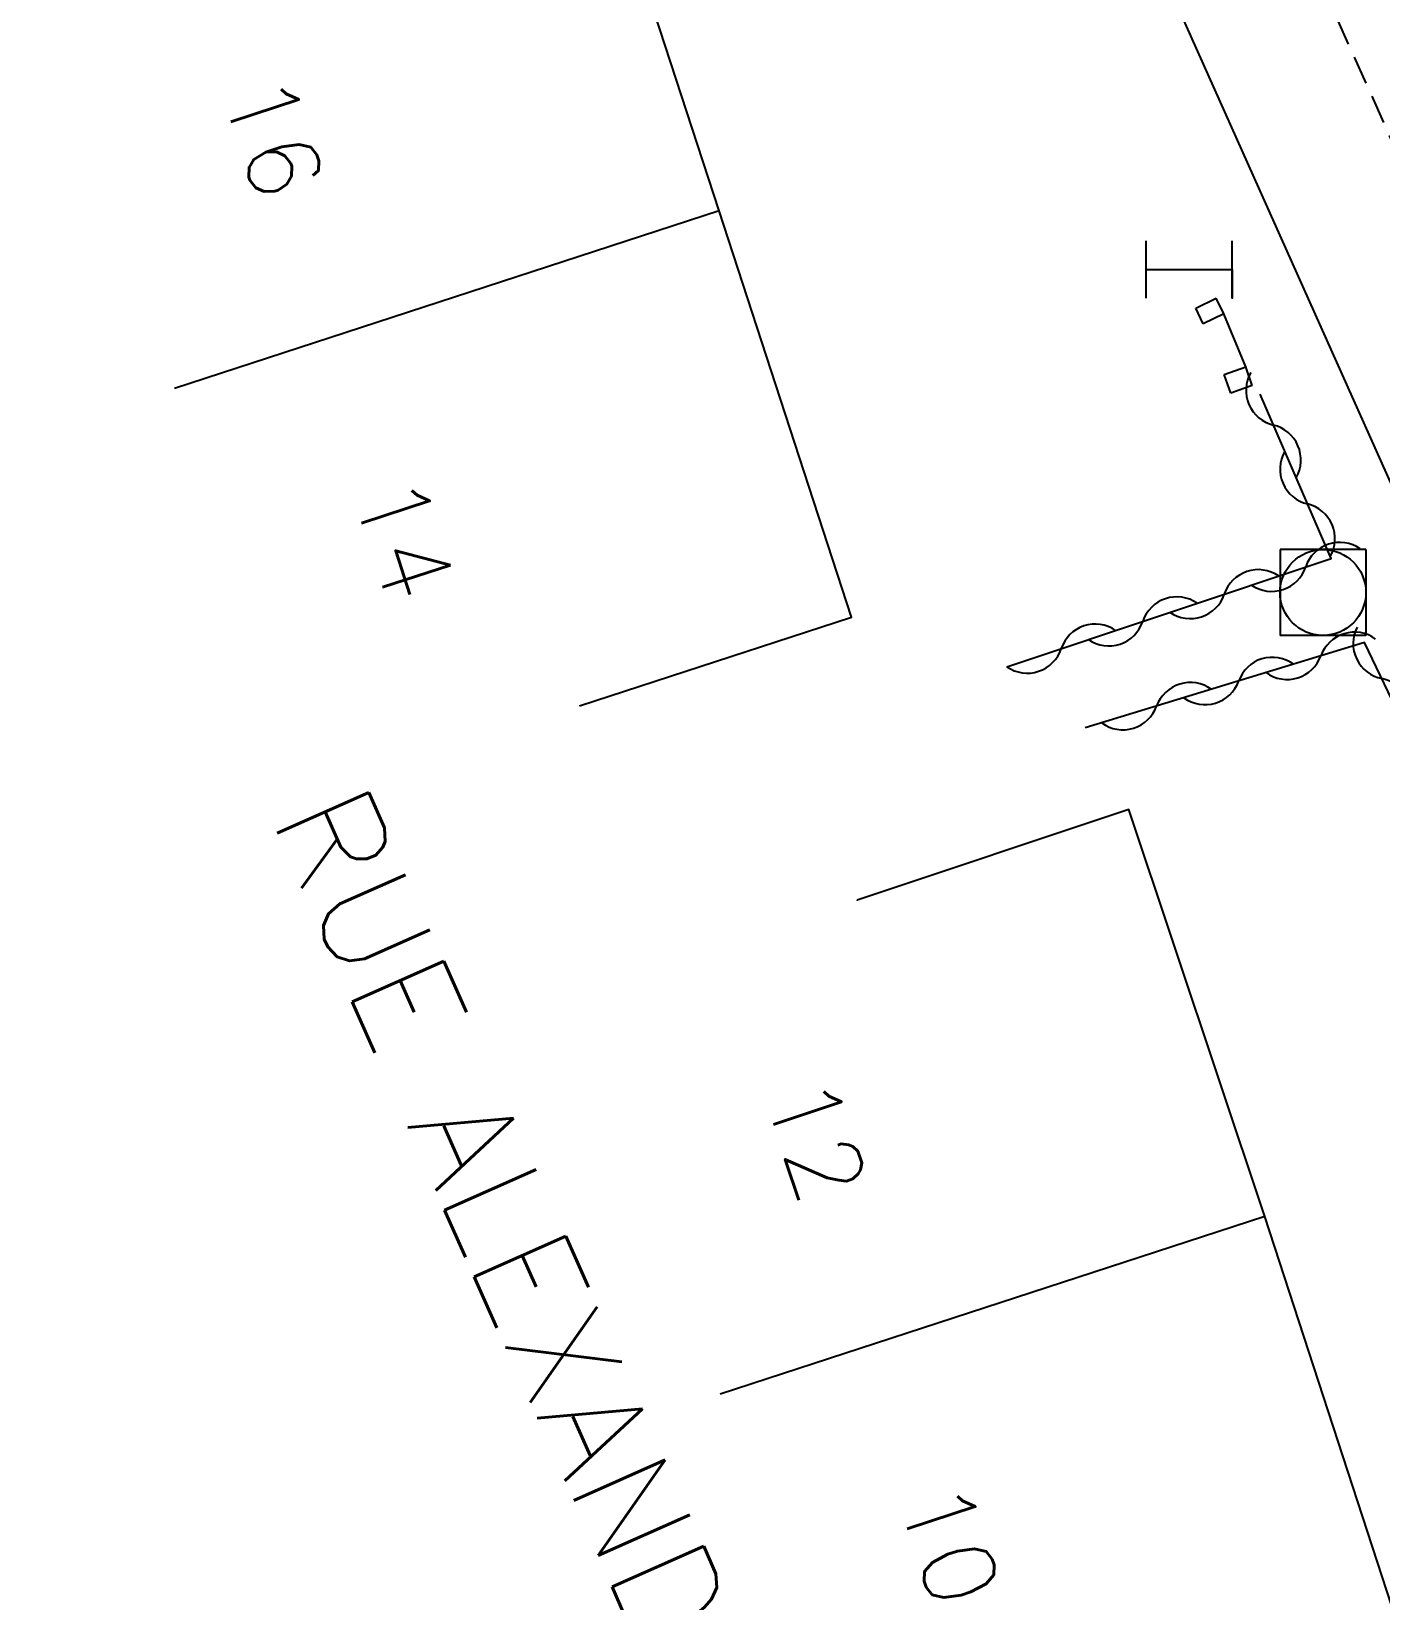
# Model space of a CAD drawing. Header units: millimetres. Extents: x 134000 to 135000, y 131000 to 132000.
# Drawn here: x 134264.71 to 134288.27, y 131386.82 to 131414.21 of the extents above; entities that cross this region are included whole.
import ezdxf
from ezdxf.enums import TextEntityAlignment as Align

# ---------------------------------------------------------------- set-up
doc = ezdxf.new("R2010")
doc.units = ezdxf.units.MM
doc.linetypes.add('DASHED', pattern=[0.75, 0.5, -0.25])
doc.layers.get('0').update_dxf_attribs({"linetype": 'CONTINUOUS'})
for name, color, linetype in [('W0001', 6, 'DASHED'), ('W0008', 7, 'CONTINUOUS'), ('W0100', 7, 'CONTINUOUS'), ('W0105', 7, 'CONTINUOUS'), ('W0112', 1, 'DASHED'), ('W0310', 3, 'CONTINUOUS'), ('W0420', 7, 'CONTINUOUS'), ('W0989', 7, 'CONTINUOUS'), ('W0991', 7, 'CONTINUOUS'), ('W1102', 7, 'CONTINUOUS'), ('W1474', 7, 'CONTINUOUS')]:
    doc.layers.add(name, color=color, linetype=linetype)
doc.styles.get("Standard").update_dxf_attribs({"font": 'romans.shx', "width": 0.85})

# ---------------------------------------------------------------- blocks, each defined once
blk = doc.blocks.new('T1474')
at = {"color": 0, "linetype": 'Continuous', "flags": 128}
for points in [[(-0.75, -0.5), (-0.75, 0.5)], [(0.75, 0), (0.749, -0.5), (0.75, 0.5)], [(-0.75, 0), (0.75, 0)]]:
    blk.add_lwpolyline(points, dxfattribs=at)
blk = doc.blocks.new('T420')
for p, q in [((0.75, 0.75), (-0.75, 0.75)), ((-0.75, 0.75), (-0.75, -0.75)), ((0.75, 0.75), (0.75, -0.75)), ((0.75, -0.75), (-0.75, -0.75))]:
    blk.add_line(p, q)
blk.add_ellipse((0, 0), major_axis=(-0.53, 0.53), ratio=1, start_param=3.926991, end_param=10.210176)
blk = doc.blocks.new('t310o')
at = {"color": 0, "linetype": 'Continuous'}
for centre, start, end in [((-0.5, 0.375), 216.8699, 323.1304), ((0.5, -0.375), 36.8699, 143.1303)]:
    blk.add_arc(centre, 0.625, start, end, dxfattribs=at)

msp = doc.modelspace()

# ---------------------------------------------------------------- linework, layer by layer
at = {"layer": 'W0001'}
msp.add_lwpolyline([(134264.713, 131462.062), (134269.294, 131454.356), (134274.122, 131444.494), (134276.155, 131437.378), (134279.836, 131431.562), (134292.24, 131403.859), (134298.388, 131390.024), (134300.942, 131383.918), (134304.039, 131376.07), (134310.323, 131359.694), (134326.292, 131341.759)], dxfattribs=at)
at = {"layer": 'W0008'}
msp.add_lwpolyline([(134297.378, 131385.855), (134296.146, 131388.923), (134295.61, 131390.262), (134294.105, 131393.575), (134289.015, 131405.037), (134288.764, 131405.619), (134283.615, 131417.13), (134281.081, 131422.889), (134278.467, 131428.729), (134278.115, 131429.509), (134277.527, 131430.537), (134276.971, 131431.235), (134276.234, 131431.939), (134275.318, 131432.595), (134274.852, 131432.844), (134273.51, 131433.277), (134272.403, 131433.409), (134271.368, 131433.39), (134270.366, 131433.172), (134269.872, 131433.045)], dxfattribs=at)
at = {"layer": 'W0100'}
for points in [[(134274.279, 131402.44), (134279.033, 131403.99), (134276.719, 131411.083), (134274.463, 131417.999)], [(134288.549, 131386.46), (134286.245, 131393.526), (134283.872, 131400.632), (134279.13, 131399.048), (134279.13, 131399.048), (134279.13, 131399.048), (134279.13, 131399.048), (134279.13, 131399.048), (134279.13, 131399.048), (134279.13, 131399.048), (134279.13, 131399.048), (134279.13, 131399.048), (134279.13, 131399.048), (134279.13, 131399.048), (134279.13, 131399.048), (134279.13, 131399.048), (134279.13, 131399.048), (134279.13, 131399.048), (134279.13, 131399.048), (134279.13, 131399.048), (134279.13, 131399.048), (134279.13, 131399.048), (134279.13, 131399.048), (134279.13, 131399.048), (134279.13, 131399.048), (134279.13, 131399.048), (134279.13, 131399.048), (134279.13, 131399.048), (134279.13, 131399.048), (134279.13, 131399.048), (134279.13, 131399.048), (134279.13, 131399.048), (134279.13, 131399.048), (134279.13, 131399.048), (134279.13, 131399.048), (134279.13, 131399.048), (134279.13, 131399.048), (134279.13, 131399.048), (134279.13, 131399.048), (134279.13, 131399.048), (134279.13, 131399.048), (134279.13, 131399.048), (134279.13, 131399.048), (134279.13, 131399.048), (134279.13, 131399.048), (134279.13, 131399.048), (134279.13, 131399.048), (134279.13, 131399.048), (134279.13, 131399.048), (134279.13, 131399.048), (134279.13, 131399.048), (134279.13, 131399.048), (134279.13, 131399.048), (134279.13, 131399.048), (134279.13, 131399.048), (134279.13, 131399.048), (134279.13, 131399.048), (134279.13, 131399.048), (134279.13, 131399.048), (134279.13, 131399.048), (134279.13, 131399.048), (134279.13, 131399.048), (134279.13, 131399.048), (134279.13, 131399.048), (134279.13, 131399.048), (134279.13, 131399.048), (134279.13, 131399.048), (134279.13, 131399.048), (134279.13, 131399.048), (134279.13, 131399.048), (134279.13, 131399.048), (134279.13, 131399.048), (134279.13, 131399.048), (134279.13, 131399.048), (134279.13, 131399.048), (134279.13, 131399.048), (134279.13, 131399.048), (134279.13, 131399.048), (134279.13, 131399.048), (134279.13, 131399.048), (134279.13, 131399.048), (134279.13, 131399.048), (134279.13, 131399.048), (134279.13, 131399.048), (134279.13, 131399.048), (134279.13, 131399.048), (134279.13, 131399.048), (134279.13, 131399.048), (134279.13, 131399.048), (134279.13, 131399.048), (134279.13, 131399.048), (134279.13, 131399.048), (134279.13, 131399.048), (134279.13, 131399.048), (134279.13, 131399.048), (134279.13, 131399.048), (134279.13, 131399.048), (134279.13, 131399.048), (134279.13, 131399.048), (134279.13, 131399.048), (134279.13, 131399.048), (134279.13, 131399.048), (134279.13, 131399.048), (134279.13, 131399.048), (134279.13, 131399.048), (134279.13, 131399.048), (134279.13, 131399.048), (134279.13, 131399.048), (134279.13, 131399.048), (134279.13, 131399.048), (134279.13, 131399.048), (134279.13, 131399.048), (134279.13, 131399.048), (134279.13, 131399.048), (134279.13, 131399.048), (134279.13, 131399.048), (134279.13, 131399.048), (134279.13, 131399.048), (134279.13, 131399.048)]]:
    msp.add_lwpolyline(points, dxfattribs=at)
at = {"layer": 'W0105'}
msp.add_line((134285.912, 131408.36), (134285.53, 131409.285), dxfattribs=at)
at = {"layer": 'W0112'}
for points in [[(134285.53, 131409.282), (134285.17, 131409.108), (134285.039, 131409.38), (134285.399, 131409.554), (134285.399, 131409.554), (134285.399, 131409.554), (134285.399, 131409.554), (134285.399, 131409.554), (134285.399, 131409.554), (134285.399, 131409.554), (134285.399, 131409.554), (134285.399, 131409.554), (134285.399, 131409.554), (134285.399, 131409.554), (134285.399, 131409.554), (134285.399, 131409.554), (134285.399, 131409.554), (134285.399, 131409.554), (134285.399, 131409.554), (134285.399, 131409.554), (134285.399, 131409.554), (134285.399, 131409.554), (134285.399, 131409.554), (134285.399, 131409.554), (134285.399, 131409.554), (134285.399, 131409.554), (134285.399, 131409.554), (134285.399, 131409.554), (134285.399, 131409.554), (134285.399, 131409.554), (134285.399, 131409.554), (134285.399, 131409.554), (134285.399, 131409.554), (134285.399, 131409.554), (134285.399, 131409.554), (134285.399, 131409.554), (134285.399, 131409.554), (134285.399, 131409.554), (134285.399, 131409.554), (134285.399, 131409.554), (134285.399, 131409.554), (134285.399, 131409.554), (134285.399, 131409.554), (134285.399, 131409.554), (134285.399, 131409.554), (134285.399, 131409.554), (134285.399, 131409.554), (134285.399, 131409.554), (134285.399, 131409.554), (134285.399, 131409.554), (134285.399, 131409.554), (134285.399, 131409.554), (134285.399, 131409.554), (134285.399, 131409.554), (134285.399, 131409.554), (134285.399, 131409.554), (134285.399, 131409.554), (134285.399, 131409.554), (134285.399, 131409.554), (134285.399, 131409.554), (134285.399, 131409.554), (134285.399, 131409.554), (134285.399, 131409.554), (134285.399, 131409.554), (134285.399, 131409.554), (134285.399, 131409.554), (134285.399, 131409.554), (134285.399, 131409.554), (134285.399, 131409.554), (134285.399, 131409.554), (134285.399, 131409.554), (134285.399, 131409.554), (134285.399, 131409.554), (134285.399, 131409.554), (134285.399, 131409.554), (134285.399, 131409.554), (134285.399, 131409.554), (134285.399, 131409.554), (134285.399, 131409.554), (134285.399, 131409.554), (134285.399, 131409.554), (134285.399, 131409.554), (134285.399, 131409.554), (134285.399, 131409.554), (134285.399, 131409.554), (134285.399, 131409.554), (134285.399, 131409.554), (134285.399, 131409.554), (134285.399, 131409.554), (134285.399, 131409.554), (134285.399, 131409.554), (134285.399, 131409.554), (134285.399, 131409.554), (134285.399, 131409.554), (134285.399, 131409.554), (134285.399, 131409.554), (134285.399, 131409.554), (134285.399, 131409.554), (134285.399, 131409.554), (134285.399, 131409.554), (134285.399, 131409.554), (134285.399, 131409.554), (134285.399, 131409.554), (134285.399, 131409.554), (134285.399, 131409.554), (134285.399, 131409.554), (134285.399, 131409.554), (134285.399, 131409.554), (134285.399, 131409.554), (134285.399, 131409.554), (134285.399, 131409.554), (134285.399, 131409.554), (134285.399, 131409.554), (134285.399, 131409.554), (134285.399, 131409.554), (134285.399, 131409.554), (134285.399, 131409.554), (134285.399, 131409.554), (134285.399, 131409.554), (134285.399, 131409.554)], [(134285.53, 131409.282), (134285.399, 131409.554), (134285.399, 131409.554), (134285.399, 131409.554), (134285.399, 131409.554), (134285.399, 131409.554), (134285.399, 131409.554), (134285.399, 131409.554), (134285.399, 131409.554), (134285.399, 131409.554), (134285.399, 131409.554), (134285.399, 131409.554), (134285.399, 131409.554), (134285.399, 131409.554), (134285.399, 131409.554), (134285.399, 131409.554), (134285.399, 131409.554), (134285.399, 131409.554), (134285.399, 131409.554), (134285.399, 131409.554), (134285.399, 131409.554), (134285.399, 131409.554), (134285.399, 131409.554), (134285.399, 131409.554), (134285.399, 131409.554), (134285.399, 131409.554), (134285.399, 131409.554), (134285.399, 131409.554), (134285.399, 131409.554), (134285.399, 131409.554), (134285.399, 131409.554), (134285.399, 131409.554), (134285.399, 131409.554), (134285.399, 131409.554), (134285.399, 131409.554), (134285.399, 131409.554), (134285.399, 131409.554), (134285.399, 131409.554), (134285.399, 131409.554), (134285.399, 131409.554), (134285.399, 131409.554), (134285.399, 131409.554), (134285.399, 131409.554), (134285.399, 131409.554), (134285.399, 131409.554), (134285.399, 131409.554), (134285.399, 131409.554), (134285.399, 131409.554), (134285.399, 131409.554), (134285.399, 131409.554), (134285.399, 131409.554), (134285.399, 131409.554), (134285.399, 131409.554), (134285.399, 131409.554), (134285.399, 131409.554), (134285.399, 131409.554), (134285.399, 131409.554), (134285.399, 131409.554), (134285.399, 131409.554), (134285.399, 131409.554), (134285.399, 131409.554), (134285.399, 131409.554), (134285.399, 131409.554), (134285.399, 131409.554), (134285.399, 131409.554), (134285.399, 131409.554), (134285.399, 131409.554), (134285.399, 131409.554), (134285.399, 131409.554), (134285.399, 131409.554), (134285.399, 131409.554), (134285.399, 131409.554), (134285.399, 131409.554), (134285.399, 131409.554), (134285.399, 131409.554), (134285.399, 131409.554), (134285.399, 131409.554), (134285.399, 131409.554), (134285.399, 131409.554), (134285.399, 131409.554), (134285.399, 131409.554), (134285.399, 131409.554), (134285.399, 131409.554), (134285.399, 131409.554), (134285.399, 131409.554), (134285.399, 131409.554), (134285.399, 131409.554), (134285.399, 131409.554), (134285.399, 131409.554), (134285.399, 131409.554), (134285.399, 131409.554), (134285.399, 131409.554), (134285.399, 131409.554), (134285.399, 131409.554), (134285.399, 131409.554), (134285.399, 131409.554), (134285.399, 131409.554), (134285.399, 131409.554), (134285.399, 131409.554), (134285.399, 131409.554), (134285.399, 131409.554), (134285.399, 131409.554), (134285.399, 131409.554), (134285.399, 131409.554), (134285.399, 131409.554), (134285.399, 131409.554), (134285.399, 131409.554), (134285.399, 131409.554), (134285.399, 131409.554), (134285.399, 131409.554), (134285.399, 131409.554), (134285.399, 131409.554), (134285.399, 131409.554), (134285.399, 131409.554), (134285.399, 131409.554), (134285.399, 131409.554), (134285.399, 131409.554), (134285.399, 131409.554), (134285.399, 131409.554), (134285.399, 131409.554)], [(134286.027, 131408.033), (134285.65, 131407.899), (134285.535, 131408.223), (134285.912, 131408.357), (134285.912, 131408.357), (134285.912, 131408.357), (134285.912, 131408.357), (134285.912, 131408.357), (134285.912, 131408.357), (134285.912, 131408.357), (134285.912, 131408.357), (134285.912, 131408.357), (134285.912, 131408.357), (134285.912, 131408.357), (134285.912, 131408.357), (134285.912, 131408.357), (134285.912, 131408.357), (134285.912, 131408.357), (134285.912, 131408.357), (134285.912, 131408.357), (134285.912, 131408.357), (134285.912, 131408.357), (134285.912, 131408.357), (134285.912, 131408.357), (134285.912, 131408.357), (134285.912, 131408.357), (134285.912, 131408.357), (134285.912, 131408.357), (134285.912, 131408.357), (134285.912, 131408.357), (134285.912, 131408.357), (134285.912, 131408.357), (134285.912, 131408.357), (134285.912, 131408.357), (134285.912, 131408.357), (134285.912, 131408.357), (134285.912, 131408.357), (134285.912, 131408.357), (134285.912, 131408.357), (134285.912, 131408.357), (134285.912, 131408.357), (134285.912, 131408.357), (134285.912, 131408.357), (134285.912, 131408.357), (134285.912, 131408.357), (134285.912, 131408.357), (134285.912, 131408.357), (134285.912, 131408.357), (134285.912, 131408.357), (134285.912, 131408.357), (134285.912, 131408.357), (134285.912, 131408.357), (134285.912, 131408.357), (134285.912, 131408.357), (134285.912, 131408.357), (134285.912, 131408.357), (134285.912, 131408.357), (134285.912, 131408.357), (134285.912, 131408.357), (134285.912, 131408.357), (134285.912, 131408.357), (134285.912, 131408.357), (134285.912, 131408.357), (134285.912, 131408.357), (134285.912, 131408.357), (134285.912, 131408.357), (134285.912, 131408.357), (134285.912, 131408.357), (134285.912, 131408.357), (134285.912, 131408.357), (134285.912, 131408.357), (134285.912, 131408.357), (134285.912, 131408.357), (134285.912, 131408.357), (134285.912, 131408.357), (134285.912, 131408.357), (134285.912, 131408.357), (134285.912, 131408.357), (134285.912, 131408.357), (134285.912, 131408.357), (134285.912, 131408.357), (134285.912, 131408.357), (134285.912, 131408.357), (134285.912, 131408.357), (134285.912, 131408.357), (134285.912, 131408.357), (134285.912, 131408.357), (134285.912, 131408.357), (134285.912, 131408.357), (134285.912, 131408.357), (134285.912, 131408.357), (134285.912, 131408.357), (134285.912, 131408.357), (134285.912, 131408.357), (134285.912, 131408.357), (134285.912, 131408.357), (134285.912, 131408.357), (134285.912, 131408.357), (134285.912, 131408.357), (134285.912, 131408.357), (134285.912, 131408.357), (134285.912, 131408.357), (134285.912, 131408.357), (134285.912, 131408.357), (134285.912, 131408.357), (134285.912, 131408.357), (134285.912, 131408.357), (134285.912, 131408.357), (134285.912, 131408.357), (134285.912, 131408.357), (134285.912, 131408.357), (134285.912, 131408.357), (134285.912, 131408.357), (134285.912, 131408.357), (134285.912, 131408.357), (134285.912, 131408.357), (134285.912, 131408.357), (134285.912, 131408.357), (134285.912, 131408.357), (134285.912, 131408.357)], [(134286.027, 131408.033), (134285.912, 131408.357), (134285.912, 131408.357), (134285.912, 131408.357), (134285.912, 131408.357), (134285.912, 131408.357), (134285.912, 131408.357), (134285.912, 131408.357), (134285.912, 131408.357), (134285.912, 131408.357), (134285.912, 131408.357), (134285.912, 131408.357), (134285.912, 131408.357), (134285.912, 131408.357), (134285.912, 131408.357), (134285.912, 131408.357), (134285.912, 131408.357), (134285.912, 131408.357), (134285.912, 131408.357), (134285.912, 131408.357), (134285.912, 131408.357), (134285.912, 131408.357), (134285.912, 131408.357), (134285.912, 131408.357), (134285.912, 131408.357), (134285.912, 131408.357), (134285.912, 131408.357), (134285.912, 131408.357), (134285.912, 131408.357), (134285.912, 131408.357), (134285.912, 131408.357), (134285.912, 131408.357), (134285.912, 131408.357), (134285.912, 131408.357), (134285.912, 131408.357), (134285.912, 131408.357), (134285.912, 131408.357), (134285.912, 131408.357), (134285.912, 131408.357), (134285.912, 131408.357), (134285.912, 131408.357), (134285.912, 131408.357), (134285.912, 131408.357), (134285.912, 131408.357), (134285.912, 131408.357), (134285.912, 131408.357), (134285.912, 131408.357), (134285.912, 131408.357), (134285.912, 131408.357), (134285.912, 131408.357), (134285.912, 131408.357), (134285.912, 131408.357), (134285.912, 131408.357), (134285.912, 131408.357), (134285.912, 131408.357), (134285.912, 131408.357), (134285.912, 131408.357), (134285.912, 131408.357), (134285.912, 131408.357), (134285.912, 131408.357), (134285.912, 131408.357), (134285.912, 131408.357), (134285.912, 131408.357), (134285.912, 131408.357), (134285.912, 131408.357), (134285.912, 131408.357), (134285.912, 131408.357), (134285.912, 131408.357), (134285.912, 131408.357), (134285.912, 131408.357), (134285.912, 131408.357), (134285.912, 131408.357), (134285.912, 131408.357), (134285.912, 131408.357), (134285.912, 131408.357), (134285.912, 131408.357), (134285.912, 131408.357), (134285.912, 131408.357), (134285.912, 131408.357), (134285.912, 131408.357), (134285.912, 131408.357), (134285.912, 131408.357), (134285.912, 131408.357), (134285.912, 131408.357), (134285.912, 131408.357), (134285.912, 131408.357), (134285.912, 131408.357), (134285.912, 131408.357), (134285.912, 131408.357), (134285.912, 131408.357), (134285.912, 131408.357), (134285.912, 131408.357), (134285.912, 131408.357), (134285.912, 131408.357), (134285.912, 131408.357), (134285.912, 131408.357), (134285.912, 131408.357), (134285.912, 131408.357), (134285.912, 131408.357), (134285.912, 131408.357), (134285.912, 131408.357), (134285.912, 131408.357), (134285.912, 131408.357), (134285.912, 131408.357), (134285.912, 131408.357), (134285.912, 131408.357), (134285.912, 131408.357), (134285.912, 131408.357), (134285.912, 131408.357), (134285.912, 131408.357), (134285.912, 131408.357), (134285.912, 131408.357), (134285.912, 131408.357), (134285.912, 131408.357), (134285.912, 131408.357), (134285.912, 131408.357), (134285.912, 131408.357), (134285.912, 131408.357), (134285.912, 131408.357), (134285.912, 131408.357)]]:
    msp.add_lwpolyline(points, dxfattribs=at)
at = {"layer": 'W0310'}
for points in [[(134281.744, 131403.122), (134287.401, 131405.013), (134286.163, 131407.881), (134286.163, 131407.881), (134286.163, 131407.881), (134286.163, 131407.881), (134286.163, 131407.881), (134286.163, 131407.881), (134286.163, 131407.881), (134286.163, 131407.881), (134286.163, 131407.881), (134286.163, 131407.881), (134286.163, 131407.881), (134286.163, 131407.881), (134286.163, 131407.881), (134286.163, 131407.881), (134286.163, 131407.881), (134286.163, 131407.881), (134286.163, 131407.881), (134286.163, 131407.881), (134286.163, 131407.881), (134286.163, 131407.881), (134286.163, 131407.881), (134286.163, 131407.881), (134286.163, 131407.881), (134286.163, 131407.881), (134286.163, 131407.881), (134286.163, 131407.881), (134286.163, 131407.881), (134286.163, 131407.881), (134286.163, 131407.881), (134286.163, 131407.881), (134286.163, 131407.881), (134286.163, 131407.881), (134286.163, 131407.881), (134286.163, 131407.881), (134286.163, 131407.881), (134286.163, 131407.881), (134286.163, 131407.881), (134286.163, 131407.881), (134286.163, 131407.881), (134286.163, 131407.881), (134286.163, 131407.881), (134286.163, 131407.881), (134286.163, 131407.881), (134286.163, 131407.881), (134286.163, 131407.881), (134286.163, 131407.881), (134286.163, 131407.881), (134286.163, 131407.881), (134286.163, 131407.881), (134286.163, 131407.881), (134286.163, 131407.881), (134286.163, 131407.881), (134286.163, 131407.881), (134286.163, 131407.881), (134286.163, 131407.881), (134286.163, 131407.881), (134286.163, 131407.881), (134286.163, 131407.881), (134286.163, 131407.881), (134286.163, 131407.881), (134286.163, 131407.881), (134286.163, 131407.881), (134286.163, 131407.881), (134286.163, 131407.881), (134286.163, 131407.881), (134286.163, 131407.881), (134286.163, 131407.881), (134286.163, 131407.881), (134286.163, 131407.881), (134286.163, 131407.881), (134286.163, 131407.881), (134286.163, 131407.881), (134286.163, 131407.881), (134286.163, 131407.881), (134286.163, 131407.881), (134286.163, 131407.881), (134286.163, 131407.881), (134286.163, 131407.881), (134286.163, 131407.881), (134286.163, 131407.881), (134286.163, 131407.881), (134286.163, 131407.881), (134286.163, 131407.881), (134286.163, 131407.881), (134286.163, 131407.881), (134286.163, 131407.881), (134286.163, 131407.881), (134286.163, 131407.881), (134286.163, 131407.881), (134286.163, 131407.881), (134286.163, 131407.881), (134286.163, 131407.881), (134286.163, 131407.881), (134286.163, 131407.881), (134286.163, 131407.881), (134286.163, 131407.881), (134286.163, 131407.881), (134286.163, 131407.881), (134286.163, 131407.881)], [(134286.163, 131407.881), (134286.163, 131407.881), (134286.163, 131407.881), (134286.163, 131407.881), (134286.163, 131407.881), (134286.163, 131407.881), (134286.163, 131407.881), (134286.163, 131407.881), (134286.163, 131407.881), (134286.163, 131407.881), (134286.163, 131407.881), (134286.163, 131407.881), (134286.163, 131407.881), (134286.163, 131407.881), (134286.163, 131407.881), (134286.163, 131407.881), (134286.163, 131407.881), (134286.163, 131407.881), (134286.163, 131407.881), (134286.163, 131407.881)], [(134289.372, 131400.661), (134289.372, 131400.661), (134289.372, 131400.661), (134289.372, 131400.661), (134289.372, 131400.661), (134289.372, 131400.661), (134289.372, 131400.661), (134289.372, 131400.661), (134289.372, 131400.661), (134289.372, 131400.661), (134289.372, 131400.661), (134289.372, 131400.661), (134289.372, 131400.661), (134289.372, 131400.661), (134289.372, 131400.661), (134289.372, 131400.661), (134289.372, 131400.661), (134289.372, 131400.661), (134287.987, 131403.548), (134283.111, 131402.054)]]:
    msp.add_lwpolyline(points, dxfattribs=at)
at = {"layer": 'W1102'}
for p, q in [((134276.719, 131411.083), (134267.212, 131407.982)), ((134286.245, 131393.526), (134276.738, 131390.427))]:
    msp.add_line(p, q, dxfattribs=at)

# ---------------------------------------------------------------- block references
at = {"layer": 'W0310'}
for p, rotation in [((134286.396, 131407.341), 113.3480773791256), ((134286.991, 131405.964), 113.3480773791256), ((134286.96, 131404.866), 18.48354659919571), ((134285.538, 131404.39), 18.48354659919571), ((134284.115, 131403.915), 18.48354659919571), ((134282.692, 131403.439), 18.48354659919571), ((134287.224, 131403.314), 197.0350934105277), ((134288.291, 131402.915), 115.6288349750372), ((134285.79, 131402.875), 197.0350934105277), ((134284.356, 131402.435), 197.0350934105277)]:
    msp.add_blockref('t310o', p, dxfattribs=dict(at, rotation=rotation))
at = {"layer": 'W0420'}
msp.add_blockref('T420', (134287.261, 131404.42), dxfattribs=at)
at = {"layer": 'W1474'}
msp.add_blockref('T1474', (134284.927, 131410.059), dxfattribs=at)

# ---------------------------------------------------------------- texts
at = {"layer": 'W0989'}
msp.add_text('RUE ALEXANDRE ANDRE', height=1.75, rotation=293.9586, dxfattribs=at).set_placement((134275.315, 131388.169), align=Align.MIDDLE)
at = {"layer": 'W0991'}
for s, rotation, p in [('16', 288.0665, (134268.936, 131412.372)), ('14', 288.0659, (134271.221, 131405.366)), ('12', 288.4616, (134278.415, 131394.874)), ('10', 288.0582, (134280.745, 131387.812))]:
    msp.add_text(s, height=1.25, rotation=rotation, dxfattribs=at).set_placement(p, align=Align.MIDDLE)

doc.saveas('drawing.dxf')
